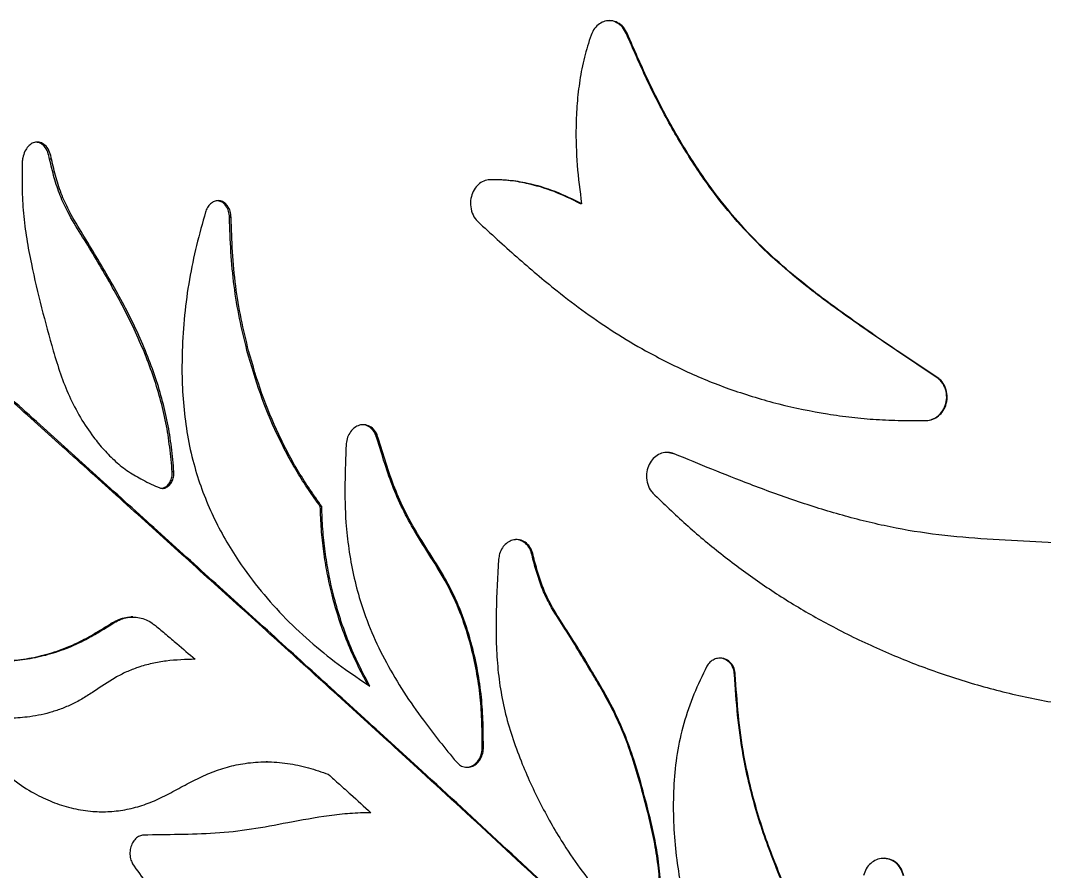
# Model space of a CAD drawing. Header units: millimetres. Extents: x 8 to 867, y 8 to 585.
# Drawn here: x 96.3 to 113.89, y 236.95 to 251.56 of the extents above; entities that cross this region are included whole.
import ezdxf

# ---------------------------------------------------------------- set-up
doc = ezdxf.new("R2010")
doc.units = ezdxf.units.MM
doc.layers.add('OUTLINE', color=7, linetype='Continuous', lineweight=25)

msp = doc.modelspace()

# ---------------------------------------------------------------- linework, layer by layer
at = {"layer": 'OUTLINE'}
for p, q in [((96.83141, 249.18197), (96.79887, 249.18197)), ((105.93839, 248.41719), (105.92029, 248.41719)), ((99.91677, 248.18241), (99.88914, 248.18241)), ((112.0307, 245.44296), (111.34626, 245.89615)), ((112.0391, 245.44296), (111.36061, 245.89283)), ((102.445, 244.3962), (102.42151, 244.3962)), ((107.51323, 244.12597), (107.41159, 244.148)), ((98.93553, 243.81332), (98.90655, 243.81332)), ((101.47296, 243.22133), (101.448, 243.22133)), ((105.11172, 242.35379), (105.09251, 242.35379)), ((97.88381, 241.21034), (97.85335, 241.21034)), ((98.23092, 241.32382), (98.19453, 241.32382)), ((108.57848, 240.33676), (108.56477, 240.33676)), ((104.25037, 239.06046), (104.22995, 239.06046)), ((100.54436, 238.83802), (100.51818, 238.83802))]:
    msp.add_line(p, q, dxfattribs=at)
for points, knots in [([(106.72477, 251.33617), (106.70446, 251.37506), (106.6638, 251.45295), (106.5626, 251.53203), (106.44921, 251.56719), (106.33786, 251.5574), (106.23915, 251.50982), (106.15293, 251.42843), (106.11852, 251.35337), (106.10018, 251.31338)], [0, 0, 0, 0, 0.15348415, 0.30735432, 0.45083345, 0.58306465, 0.71238042, 0.84673564, 1, 1, 1, 1]), ([(106.70789, 251.33617), (106.68755, 251.37525), (106.64681, 251.45351), (106.54564, 251.52968), (106.45763, 251.56461), (106.40963, 251.55887), (106.40031, 251.55776)], [0, 0, 0, 0, 0.31604047, 0.63285984, 0.92868451, 1, 1, 1, 1]), ([(106.10018, 251.31338), (106.05983, 251.18717), (105.97871, 250.93343), (105.90333, 250.53962), (105.85668, 250.14081), (105.83494, 249.65334), (105.85196, 249.07542), (105.90949, 248.63725), (105.93839, 248.41719)], [0, 0, 0, 0, 0.13608806, 0.27359228, 0.40960395, 0.54644259, 0.77221293, 1, 1, 1, 1]), ([(111.34626, 245.89615), (111.07642, 246.08071), (110.53682, 246.44979), (109.83375, 246.96577), (109.24682, 247.45882), (108.77376, 247.92214), (108.30515, 248.46388), (107.85786, 249.09266), (107.42807, 249.80606), (107.04715, 250.55688), (106.821, 251.07636), (106.70789, 251.33617)], [0, 0, 0, 0, 0.13448555, 0.26892839, 0.36014235, 0.45145639, 0.54260167, 0.65571608, 0.76887639, 0.88440655, 1, 1, 1, 1]), ([(111.36061, 245.89283), (111.09087, 246.07756), (110.55148, 246.44698), (109.8487, 246.96341), (109.26197, 247.45672), (108.7891, 247.92025), (108.3207, 248.46227), (107.87369, 249.09141), (107.44423, 249.80525), (107.06366, 250.55649), (106.83775, 251.07623), (106.72477, 251.33617)], [0, 0, 0, 0, 0.13447264, 0.26890273, 0.36010745, 0.45141168, 0.5425469, 0.6556742, 0.76884747, 0.8843922, 1, 1, 1, 1]), ([(96.83141, 249.18197), (96.82314, 249.22444), (96.80655, 249.30953), (96.74338, 249.40951), (96.66323, 249.46898), (96.57848, 249.48414), (96.49876, 249.46077), (96.42837, 249.40457), (96.3718, 249.31866), (96.33842, 249.22173), (96.33145, 249.15539), (96.32863, 249.1286)], [0, 0, 0, 0, 0.12979952, 0.2600181, 0.37876667, 0.48734063, 0.59005236, 0.69331799, 0.80252538, 0.92024603, 1, 1, 1, 1]), ([(96.79887, 249.18197), (96.79059, 249.22447), (96.774, 249.30962), (96.71081, 249.40851), (96.63395, 249.46899), (96.57939, 249.47371), (96.55522, 249.4758)], [0, 0, 0, 0, 0.274103423, 0.549069071, 0.800173195, 1, 1, 1, 1]), ([(96.32863, 249.1286), (96.32706, 248.98262), (96.32394, 248.69089), (96.34222, 248.2505), (96.4019, 247.81527), (96.50596, 247.27341), (96.657, 246.63045), (96.79322, 246.13891), (96.86142, 245.89283)], [0, 0, 0, 0, 0.1298124, 0.25941771, 0.39246765, 0.5256536, 0.76252243, 1, 1, 1, 1]), ([(98.41526, 245.89615), (98.35382, 246.03788), (98.23092, 246.3214), (98.02108, 246.7284), (97.79934, 247.12548), (97.5704, 247.51353), (97.33862, 247.89425), (97.12981, 248.23007), (96.97507, 248.55561), (96.87516, 248.86275), (96.82429, 249.07559), (96.79887, 249.18197)], [0, 0, 0, 0, 0.12424466, 0.24852311, 0.37377989, 0.49905462, 0.62242679, 0.74577414, 0.83018671, 0.91513119, 1, 1, 1, 1]), ([(98.4465, 245.89283), (98.38517, 246.03473), (98.26249, 246.31856), (98.05288, 246.72605), (97.83133, 247.1236), (97.60253, 247.5121), (97.37088, 247.89327), (97.16216, 248.22945), (97.00748, 248.55524), (96.90762, 248.86257), (96.85681, 249.07553), (96.83141, 249.18197)], [0, 0, 0, 0, 0.12424324, 0.24852083, 0.37378094, 0.49905849, 0.62243489, 0.74578589, 0.83019509, 0.9151352, 1, 1, 1, 1]), ([(104.3603, 248.82985), (104.32513, 248.82504), (104.25478, 248.8154), (104.1615, 248.75172), (104.08628, 248.65966), (104.03731, 248.53855), (104.02312, 248.39798), (104.05123, 248.25625), (104.10565, 248.16147), (104.14611, 248.12056), (104.15516, 248.11141)], [0, 0, 0, 0, 0.121332, 0.24274021, 0.368263177, 0.504726417, 0.651526261, 0.807091477, 0.956864855, 1, 1, 1, 1]), ([(105.92029, 248.41719), (105.77018, 248.49124), (105.46988, 248.63937), (105.04592, 248.76253), (104.66746, 248.8268), (104.44939, 248.82883), (104.3397, 248.82985)], [0, 0, 0, 0, 0.29948273, 0.59910043, 0.79833762, 1, 1, 1, 1]), ([(105.93839, 248.41719), (105.78831, 248.49133), (105.48809, 248.63965), (105.06452, 248.76275), (104.68686, 248.82683), (104.46959, 248.82884), (104.3603, 248.82985)], [0, 0, 0, 0, 0.299926957, 0.599990205, 0.798785852, 1, 1, 1, 1]), ([(99.91677, 248.18241), (99.91378, 248.21894), (99.90779, 248.29214), (99.86026, 248.38525), (99.79388, 248.44878), (99.71802, 248.47524), (99.644, 248.46856), (99.57677, 248.43325), (99.52012, 248.37312), (99.49167, 248.31612), (99.48063, 248.28297), (99.4793, 248.27898)], [0, 0, 0, 0, 0.14056193, 0.28170417, 0.413054, 0.53133388, 0.64229623, 0.75089114, 0.86345822, 0.98356801, 1, 1, 1, 1]), ([(99.88914, 248.18241), (99.88616, 248.21894), (99.88018, 248.29216), (99.8326, 248.38441), (99.76814, 248.44908), (99.7171, 248.46216), (99.6939, 248.46811)], [0, 0, 0, 0, 0.268850424, 0.53881355, 0.790306911, 1, 1, 1, 1]), ([(99.4793, 248.27898), (99.42555, 248.08767), (99.31809, 247.70526), (99.19333, 247.11357), (99.11042, 246.50748), (99.08777, 246.0977), (99.07645, 245.89283)], [0, 0, 0, 0, 0.24710748, 0.49393697, 0.74699155, 1, 1, 1, 1]), ([(100.18996, 245.89615), (100.14556, 246.07886), (100.05677, 246.44426), (99.96209, 247.01114), (99.90846, 247.59232), (99.89559, 247.98565), (99.88914, 248.18241)], [0, 0, 0, 0, 0.247101125, 0.49418298, 0.746958065, 1, 1, 1, 1]), ([(100.21791, 245.89283), (100.17346, 246.0758), (100.08456, 246.44174), (99.98979, 247.00945), (99.93609, 247.59147), (99.92321, 247.98536), (99.91677, 248.18241)], [0, 0, 0, 0, 0.24710083, 0.49418341, 0.74695742, 1, 1, 1, 1]), ([(104.15516, 248.11141), (104.37681, 247.90792), (104.82004, 247.50099), (105.43638, 246.97864), (106.00164, 246.54897), (106.50607, 246.20135), (106.85995, 245.99564), (107.03681, 245.89283)], [0, 0, 0, 0, 0.2486961, 0.49732631, 0.664885, 0.83252099, 1, 1, 1, 1]), ([(117.34956, 225.12804), (117.15937, 225.34379), (116.61439, 225.962), (115.67607, 226.9442), (114.45109, 228.17257), (113.10447, 229.45621), (111.65131, 230.80487), (110.1987, 232.13715), (108.76497, 233.46909), (107.35283, 234.80045), (105.94994, 236.11412), (104.56009, 237.40811), (103.28775, 238.57779), (102.13277, 239.6287), (101.0955, 240.56987), (100.07282, 241.49472), (99.06092, 242.40813), (98.06179, 243.30896), (97.07834, 244.19482), (96.11655, 245.06073), (95.49788, 245.61774), (95.18865, 245.89615)], [0, 0, 0, 0, 0.02647876, 0.07587288, 0.12521196, 0.18670983, 0.24824759, 0.30978944, 0.37129328, 0.43281491, 0.49437841, 0.55593429, 0.61744575, 0.66481135, 0.71220126, 0.75958892, 0.80695155, 0.85519982, 0.90348023, 0.95175676, 1, 1, 1, 1]), ([(119.85188, 222.05664), (119.52866, 222.48467), (118.88188, 223.34119), (117.85001, 224.57734), (116.78094, 225.78039), (115.67687, 226.94818), (114.45127, 228.17598), (113.10607, 229.46103), (111.6538, 230.81063), (110.20229, 232.14405), (108.76966, 233.47711), (107.35861, 234.80956), (105.95676, 236.12423), (104.56793, 237.41919), (103.29761, 238.58874), (102.14566, 239.63854), (101.11232, 240.57761), (100.09349, 241.50046), (99.0854, 242.4119), (98.09, 243.31082), (97.1102, 244.19484), (96.15191, 245.059), (95.53544, 245.61495), (95.2273, 245.89283)], [0, 0, 0, 0, 0.04402205, 0.08809099, 0.13218406, 0.17626853, 0.22030357, 0.27519056, 0.33011299, 0.38503914, 0.43993129, 0.49483961, 0.54978535, 0.60472431, 0.65962345, 0.70176878, 0.74393564, 0.78610045, 0.82824314, 0.8711701, 0.91412552, 0.95707755, 1, 1, 1, 1]), ([(96.86142, 245.89283), (96.90185, 245.7599), (96.98269, 245.49414), (97.13498, 245.10825), (97.3226, 244.74346), (97.52666, 244.43865), (97.73168, 244.19054), (97.93157, 243.98836), (98.15395, 243.81421), (98.40991, 243.6655), (98.59364, 243.58333), (98.69227, 243.53921)], [0, 0, 0, 0, 0.12469821, 0.24930139, 0.37849288, 0.50767452, 0.6008131, 0.69391698, 0.79076822, 0.88766921, 1, 1, 1, 1]), ([(98.90655, 243.81332), (98.89314, 243.95538), (98.86635, 244.23933), (98.80261, 244.6633), (98.70136, 245.07695), (98.57401, 245.49109), (98.46924, 245.7584), (98.41526, 245.89615)], [0, 0, 0, 0, 0.19511906, 0.39000802, 0.58909261, 0.78825462, 1, 1, 1, 1]), ([(98.93553, 243.81332), (98.92215, 243.95538), (98.89541, 244.23935), (98.83179, 244.66334), (98.73072, 245.07704), (98.60395, 245.48999), (98.49989, 245.75622), (98.4465, 245.89283)], [0, 0, 0, 0, 0.19548898, 0.3907476, 0.59019815, 0.78972786, 1, 1, 1, 1]), ([(99.07645, 245.89283), (99.07376, 245.72338), (99.06837, 245.38383), (99.10308, 244.87788), (99.17285, 244.3798), (99.28145, 243.90674), (99.42806, 243.46348), (99.60483, 243.04956), (99.81099, 242.65565), (100.08061, 242.2227), (100.4251, 241.76215), (100.85372, 241.28712), (101.31933, 240.85394), (101.80334, 240.47046), (102.141, 240.24468), (102.30316, 240.13625)], [0, 0, 0, 0, 0.06873213, 0.13773551, 0.20664191, 0.27524226, 0.33910148, 0.40320103, 0.46737983, 0.53134773, 0.62632036, 0.72162321, 0.81702107, 0.91212413, 1, 1, 1, 1]), ([(101.448, 243.22133), (101.37979, 243.31877), (101.2434, 243.51361), (101.0479, 243.81429), (100.86968, 244.12997), (100.65026, 244.57229), (100.40532, 245.15351), (100.26197, 245.64782), (100.18996, 245.89615)], [0, 0, 0, 0, 0.12248509, 0.24492906, 0.36827264, 0.49163564, 0.74461228, 1, 1, 1, 1]), ([(101.47296, 243.22133), (101.40492, 243.31869), (101.26886, 243.51337), (101.07383, 243.81378), (100.89605, 244.12912), (100.67718, 244.57091), (100.43285, 245.15135), (100.28978, 245.64489), (100.21791, 245.89283)], [0, 0, 0, 0, 0.12249431, 0.24494758, 0.36829736, 0.49166628, 0.744633, 1, 1, 1, 1]), ([(107.03681, 245.89283), (107.27601, 245.76733), (107.7544, 245.51634), (108.52154, 245.21252), (109.3235, 244.96951), (110.01754, 244.82696), (110.57874, 244.74969), (111.00141, 244.71043), (111.42829, 244.69554), (111.71483, 244.69582), (111.85812, 244.69596)], [0, 0, 0, 0, 0.16396286, 0.32791162, 0.49683118, 0.66574374, 0.74894208, 0.83213343, 0.91605266, 1, 1, 1, 1]), ([(111.84945, 244.69596), (111.88815, 244.70069), (111.96559, 244.71017), (112.06777, 244.77431), (112.14985, 244.86697), (112.2024, 244.98829), (112.21665, 245.12857), (112.18427, 245.26969), (112.11595, 245.37925), (112.05425, 245.42536), (112.0307, 245.44296)], [0, 0, 0, 0, 0.11681996, 0.23380174, 0.35264251, 0.48317631, 0.62180185, 0.76729076, 0.91118924, 1, 1, 1, 1]), ([(111.85812, 244.69596), (111.89671, 244.70068), (111.97394, 244.71014), (112.07585, 244.77413), (112.1578, 244.8666), (112.21038, 244.98779), (112.22479, 245.12811), (112.19256, 245.26943), (112.1243, 245.37917), (112.06261, 245.42536), (112.0391, 245.44296)], [0, 0, 0, 0, 0.11657548, 0.23331106, 0.35194345, 0.4824869, 0.62124687, 0.76704275, 0.91122605, 1, 1, 1, 1]), ([(102.445, 244.3962), (102.43158, 244.43288), (102.40471, 244.50635), (102.32708, 244.58543), (102.23532, 244.62575), (102.14186, 244.62588), (102.0556, 244.59143), (101.98122, 244.52676), (101.92412, 244.43508), (101.8996, 244.3491), (101.89518, 244.29758), (101.89409, 244.28494)], [0, 0, 0, 0, 0.13050678, 0.2614061, 0.38172429, 0.49346687, 0.60168844, 0.71267186, 0.83088231, 0.95851469, 1, 1, 1, 1]), ([(102.42151, 244.3962), (102.40808, 244.43298), (102.38119, 244.50665), (102.30346, 244.58394), (102.2259, 244.62322), (102.17808, 244.62067), (102.16286, 244.61986)], [0, 0, 0, 0, 0.297897194, 0.596683559, 0.871698917, 1, 1, 1, 1]), ([(104.22995, 239.06046), (104.22973, 239.20917), (104.22928, 239.50644), (104.20253, 239.95396), (104.13634, 240.39816), (104.0328, 240.86554), (103.88155, 241.34704), (103.66438, 241.83599), (103.38939, 242.29338), (103.11422, 242.71375), (102.8835, 243.12525), (102.70109, 243.53107), (102.55199, 243.95794), (102.46501, 244.25008), (102.42151, 244.3962)], [0, 0, 0, 0, 0.07612987, 0.15218668, 0.22975252, 0.30732365, 0.39988554, 0.49239576, 0.58852901, 0.6847677, 0.76265688, 0.84053837, 0.92023959, 1, 1, 1, 1]), ([(104.25037, 239.06046), (104.25015, 239.20917), (104.24972, 239.50644), (104.22303, 239.95395), (104.15696, 240.39816), (104.05354, 240.86582), (103.90232, 241.34786), (103.68501, 241.83759), (103.40974, 242.29567), (103.13483, 242.71643), (102.90488, 243.12793), (102.72336, 243.53302), (102.57494, 243.95896), (102.48832, 244.25042), (102.445, 244.3962)], [0, 0, 0, 0, 0.07614964, 0.15222592, 0.2298079, 0.30739433, 0.40011183, 0.49277767, 0.58906608, 0.6854597, 0.7631841, 0.84090037, 0.92042092, 1, 1, 1, 1]), ([(101.89409, 244.28494), (101.88476, 244.06175), (101.8661, 243.61563), (101.87767, 243.01582), (101.93398, 242.49132), (102.01531, 242.04263), (102.14136, 241.5608), (102.32635, 241.05533), (102.58007, 240.53017), (102.88041, 240.02882), (103.19172, 239.58248), (103.49731, 239.1873), (103.69078, 238.95238), (103.78755, 238.83488)], [0, 0, 0, 0, 0.10929079, 0.21845219, 0.2936999, 0.36906759, 0.44429496, 0.54209113, 0.63992697, 0.74106318, 0.84224323, 0.92108891, 1, 1, 1, 1]), ([(107.5287, 244.12597), (107.49314, 244.13655), (107.42199, 244.15772), (107.30999, 244.13949), (107.209, 244.08578), (107.12552, 243.99838), (107.06756, 243.88179), (107.0446, 243.74401), (107.06549, 243.60166), (107.1157, 243.50358), (107.15527, 243.45944), (107.16396, 243.44975)], [0, 0, 0, 0, 0.10932383, 0.21876758, 0.32630201, 0.43874094, 0.55970304, 0.68965563, 0.82636415, 0.96185596, 1, 1, 1, 1]), ([(123.10435, 239.27117), (122.93286, 239.41443), (122.58916, 239.70155), (122.0636, 240.12189), (121.52347, 240.52444), (120.96487, 240.89886), (120.38446, 241.2356), (119.75648, 241.53263), (119.08027, 241.7781), (118.36347, 241.98105), (117.63396, 242.14141), (116.89697, 242.27085), (116.15702, 242.37728), (115.38574, 242.48464), (114.57995, 242.56691), (113.74002, 242.61174), (112.90279, 242.65614), (112.06498, 242.72365), (111.23362, 242.85912), (110.41482, 243.06186), (109.61412, 243.31239), (108.86959, 243.58357), (108.17564, 243.85841), (107.74435, 244.03678), (107.5287, 244.12597)], [0, 0, 0, 0, 0.040024548, 0.08021892, 0.120401387, 0.160451403, 0.20033968, 0.240159442, 0.284330085, 0.328572503, 0.372969246, 0.417486611, 0.462007851, 0.506364808, 0.556587627, 0.606870093, 0.657159634, 0.70739204, 0.758567306, 0.80987973, 0.861287093, 0.912592116, 0.956294964, 1, 1, 1, 1]), ([(98.69227, 243.53921), (98.71185, 243.53512), (98.75101, 243.52694), (98.81085, 243.54628), (98.86359, 243.58711), (98.90529, 243.64795), (98.93347, 243.72608), (98.93482, 243.78339), (98.93553, 243.81332)], [0, 0, 0, 0, 0.15736347, 0.31484457, 0.470723097, 0.633300373, 0.808499526, 1, 1, 1, 1]), ([(98.72828, 243.53411), (98.74613, 243.53799), (98.78374, 243.54617), (98.83473, 243.5878), (98.87647, 243.64819), (98.90453, 243.72645), (98.90586, 243.78357), (98.90655, 243.81332)], [0, 0, 0, 0, 0.17091638, 0.36013426, 0.55732337, 0.76953147, 1, 1, 1, 1]), ([(107.16396, 243.44975), (107.35058, 243.26917), (107.72436, 242.90749), (108.32537, 242.40586), (108.95516, 241.93735), (109.61455, 241.5083), (110.33004, 241.10706), (111.10339, 240.73848), (111.93402, 240.40659), (112.79034, 240.13116), (113.66639, 239.91752), (114.53528, 239.77507), (115.39112, 239.70336), (116.22831, 239.6769), (117.06708, 239.6732), (117.85217, 239.67579), (118.58352, 239.65849), (119.25978, 239.60972), (119.93173, 239.52331), (120.59445, 239.39212), (121.28709, 239.19275), (122.002, 238.91666), (122.49594, 238.69724), (122.74298, 238.58751)], [0, 0, 0, 0, 0.04771817, 0.09557056, 0.14344759, 0.19126047, 0.2389453, 0.29241883, 0.34612769, 0.39986949, 0.45348755, 0.5068845, 0.55618861, 0.60556114, 0.65499693, 0.70438734, 0.74424562, 0.78424796, 0.82422491, 0.86408113, 0.90381659, 0.95189489, 1, 1, 1, 1]), ([(102.26648, 240.16148), (102.2049, 240.27568), (102.07697, 240.51292), (101.91039, 240.8904), (101.76508, 241.29089), (101.65233, 241.68641), (101.56672, 242.07309), (101.50535, 242.44968), (101.46419, 242.83287), (101.4534, 243.09184), (101.448, 243.22133)], [0, 0, 0, 0, 0.1246046, 0.25885888, 0.39259961, 0.52707117, 0.6443875, 0.7617026, 0.8808433, 1, 1, 1, 1]), ([(102.30316, 240.13625), (102.23712, 240.25882), (102.10475, 240.50445), (101.93432, 240.89069), (101.78932, 241.29133), (101.67676, 241.68688), (101.59135, 242.07352), (101.53014, 242.44999), (101.48909, 242.83304), (101.47833, 243.09189), (101.47296, 243.22133)], [0, 0, 0, 0, 0.13252689, 0.26559477, 0.39815542, 0.53143798, 0.64767484, 0.76391026, 0.88194596, 1, 1, 1, 1]), ([(105.11172, 242.35379), (105.10356, 242.39448), (105.08723, 242.47594), (105.01766, 242.57489), (104.92606, 242.63766), (104.82551, 242.65838), (104.72892, 242.64089), (104.64254, 242.5906), (104.5723, 242.51109), (104.52669, 242.4143), (104.5176, 242.34473), (104.51344, 242.31295)], [0, 0, 0, 0, 0.12533142, 0.25090235, 0.36884097, 0.47740796, 0.58013963, 0.68246883, 0.78955737, 0.90386858, 1, 1, 1, 1]), ([(105.09251, 242.35379), (105.08436, 242.39437), (105.06803, 242.47559), (104.9984, 242.57557), (104.90711, 242.63452), (104.83665, 242.65799), (104.80326, 242.65195), (104.80276, 242.65186)], [0, 0, 0, 0, 0.26135982, 0.52320776, 0.76946392, 0.99653709, 1, 1, 1, 1]), ([(104.51344, 242.31295), (104.49611, 242.01646), (104.47006, 241.57108), (104.46658, 240.97657), (104.48664, 240.53077), (104.53838, 240.08876), (104.62781, 239.65029), (104.75647, 239.21995), (104.95909, 238.6832), (105.25238, 238.05476), (105.61595, 237.42314), (105.98692, 236.89831), (106.34324, 236.46819), (106.6003, 236.19944), (106.7288, 236.0651)], [0, 0, 0, 0, 0.12695187, 0.19070654, 0.25443893, 0.31821553, 0.38197564, 0.44763425, 0.51331973, 0.63256197, 0.75180922, 0.83445888, 0.91725255, 1, 1, 1, 1]), ([(107.30161, 236.37497), (107.29476, 236.51692), (107.28108, 236.80089), (107.23533, 237.22427), (107.14328, 237.71003), (107.00235, 238.25431), (106.84421, 238.81783), (106.66454, 239.32476), (106.45891, 239.76797), (106.26109, 240.12018), (106.05429, 240.46467), (105.85874, 240.79434), (105.62043, 241.16839), (105.41278, 241.4859), (105.26573, 241.79004), (105.17054, 242.06868), (105.11852, 242.25875), (105.09251, 242.35379)], [0, 0, 0, 0, 0.064986, 0.12999889, 0.19488843, 0.29195734, 0.38902075, 0.46489911, 0.54077724, 0.61632623, 0.65408307, 0.72959481, 0.79650527, 0.86339426, 0.9087829, 0.95439246, 1, 1, 1, 1]), ([(107.31716, 236.37497), (107.31032, 236.51713), (107.29662, 236.8015), (107.25081, 237.22548), (107.15867, 237.71193), (107.01773, 238.25704), (106.85951, 238.82145), (106.67942, 239.32914), (106.47329, 239.773), (106.27513, 240.12579), (106.06811, 240.47092), (105.87305, 240.80052), (105.63543, 241.17358), (105.42919, 241.48973), (105.28351, 241.79268), (105.18917, 242.07005), (105.13753, 242.25921), (105.11172, 242.35379)], [0, 0, 0, 0, 0.065094793, 0.130216529, 0.195215356, 0.292446895, 0.389672377, 0.465698279, 0.541724872, 0.61741925, 0.655248879, 0.730906278, 0.797488671, 0.86404832, 0.909219972, 0.954610726, 1, 1, 1, 1]), ([(93.17568, 241.52414), (93.31404, 241.4376), (93.59078, 241.2645), (94.02657, 241.03078), (94.44461, 240.84847), (94.84164, 240.71664), (95.21196, 240.62672), (95.5932, 240.57211), (95.96813, 240.55899), (96.33415, 240.58722), (96.68779, 240.65304), (97.04097, 240.76034), (97.35828, 240.89933), (97.63705, 241.05766), (97.80154, 241.15944), (97.88381, 241.21034)], [0, 0, 0, 0, 0.10354664, 0.20711429, 0.31055786, 0.38883567, 0.46729687, 0.54565749, 0.623798, 0.69258294, 0.76166387, 0.83064643, 0.89929682, 0.94963604, 1, 1, 1, 1]), ([(95.96377, 240.56698), (96.07801, 240.57351), (96.30926, 240.58674), (96.66198, 240.65515), (97.01607, 240.76282), (97.33287, 240.9024), (97.60975, 241.05985), (97.77213, 241.16017), (97.85335, 241.21034)], [0, 0, 0, 0, 0.18069849, 0.3657741, 0.55058673, 0.73450893, 0.86722381, 1, 1, 1, 1]), ([(97.85335, 241.21034), (97.88939, 241.23259), (97.96146, 241.27707), (98.07793, 241.31244), (98.15885, 241.32759), (98.1994, 241.32348), (98.20056, 241.32336)], [0, 0, 0, 0, 0.33000255, 0.65993834, 0.99027914, 1, 1, 1, 1]), ([(97.88381, 241.21034), (97.91973, 241.2324), (97.99156, 241.27652), (98.10784, 241.3142), (98.22658, 241.3279), (98.34444, 241.31647), (98.45743, 241.27973), (98.54767, 241.23033), (98.59789, 241.19065), (98.61577, 241.17653)], [0, 0, 0, 0, 0.15352801, 0.30702458, 0.46071386, 0.61440547, 0.76540938, 0.91646267, 1, 1, 1, 1]), ([(98.61577, 241.17653), (98.67693, 241.12506), (98.79926, 241.02214), (99.02737, 240.82997), (99.19496, 240.68834), (99.30081, 240.59889)], [0, 0, 0, 0, 0.26923326, 0.53846539, 1, 1, 1, 1]), ([(99.30081, 240.59889), (99.1346, 240.59375), (98.88505, 240.58604), (98.558, 240.52858), (98.32876, 240.46604), (98.11749, 240.3833), (97.86106, 240.25091), (97.6194, 240.08263), (97.37548, 239.92636), (97.18808, 239.8241), (96.99615, 239.74317), (96.73749, 239.65905), (96.43565, 239.60184), (96.09555, 239.57949), (95.88874, 239.59142), (95.78531, 239.59738)], [0, 0, 0, 0, 0.13124538, 0.19704848, 0.26282625, 0.31848197, 0.37413394, 0.48502261, 0.54054688, 0.59603159, 0.65163538, 0.70724847, 0.81827875, 0.90912366, 1, 1, 1, 1]), ([(108.08831, 240.47866), (108.01168, 240.3195), (107.85826, 240.00089), (107.68377, 239.49851), (107.56971, 238.98182), (107.51831, 238.45874), (107.50804, 237.93603), (107.53865, 237.41474), (107.61295, 236.83269), (107.74641, 236.19471), (107.96124, 235.5127), (108.22706, 234.90138), (108.53245, 234.36412), (108.86531, 233.90073), (109.22569, 233.50167), (109.61062, 233.17454), (110.00615, 232.91287), (110.42469, 232.68753), (110.71774, 232.56531), (110.86395, 232.50434)], [0, 0, 0, 0, 0.05560674, 0.11131233, 0.16675476, 0.22142047, 0.27628063, 0.33120849, 0.38596582, 0.4616254, 0.53746604, 0.61306894, 0.67409264, 0.735264, 0.7962118, 0.84693857, 0.89793622, 0.94907703, 1, 1, 1, 1]), ([(108.57848, 240.33676), (108.57366, 240.37247), (108.56402, 240.44396), (108.50768, 240.53488), (108.42936, 240.59664), (108.34021, 240.62229), (108.25306, 240.61435), (108.17423, 240.57739), (108.12013, 240.5276), (108.09605, 240.49057), (108.08831, 240.47866)], [0, 0, 0, 0, 0.14984407, 0.29992729, 0.44249051, 0.57258149, 0.69486631, 0.81482427, 0.94048862, 1, 1, 1, 1]), ([(108.56477, 240.33676), (108.55995, 240.37239), (108.55031, 240.44369), (108.49399, 240.53519), (108.4158, 240.59468), (108.34708, 240.62036), (108.31012, 240.61594), (108.30308, 240.6151)], [0, 0, 0, 0, 0.24816282, 0.49671038, 0.73308413, 0.94916362, 1, 1, 1, 1]), ([(110.06955, 235.13947), (110.00241, 235.28319), (109.86816, 235.5706), (109.71124, 235.93503), (109.51167, 236.45369), (109.30068, 236.96731), (109.07375, 237.5604), (108.92789, 238.01516), (108.80782, 238.4782), (108.69478, 239.01813), (108.61068, 239.63868), (108.58008, 240.104), (108.56477, 240.33676)], [0, 0, 0, 0, 0.08759159, 0.17516365, 0.21894176, 0.39405689, 0.4817352, 0.56939596, 0.65709823, 0.74480562, 0.87235159, 1, 1, 1, 1]), ([(110.0808, 235.13947), (110.01375, 235.28324), (109.87966, 235.57073), (109.72296, 235.93526), (109.52368, 236.45404), (109.31295, 236.96778), (109.08637, 237.56102), (108.94077, 238.01587), (108.82093, 238.47897), (108.70814, 239.01881), (108.62426, 239.6391), (108.59375, 240.10414), (108.57848, 240.33676)], [0, 0, 0, 0, 0.08760577, 0.17519181, 0.21897685, 0.39411983, 0.48181163, 0.56948636, 0.65720202, 0.74492298, 0.87240995, 1, 1, 1, 1]), ([(95.6213, 239.0628), (95.71794, 238.95971), (95.91131, 238.75345), (96.22853, 238.48394), (96.55435, 238.27594), (96.8831, 238.12942), (97.20612, 238.0302), (97.52484, 237.98026), (97.83416, 237.97802), (98.12912, 238.01618), (98.42214, 238.09311), (98.70752, 238.21492), (98.98596, 238.36279), (99.26512, 238.51611), (99.55308, 238.64999), (99.85092, 238.75365), (100.17427, 238.82206), (100.52078, 238.84444), (100.88594, 238.82064), (101.2424, 238.7424), (101.47323, 238.66243), (101.5868, 238.62308)], [0, 0, 0, 0, 0.06567957, 0.13142138, 0.19688346, 0.25206541, 0.30736655, 0.36247087, 0.40947632, 0.45662259, 0.50361258, 0.55007625, 0.59668535, 0.64330504, 0.69006673, 0.73689098, 0.78354949, 0.83806728, 0.89276668, 0.94724401, 1, 1, 1, 1]), ([(103.78755, 238.83488), (103.80963, 238.81317), (103.85385, 238.76973), (103.94039, 238.74132), (104.02848, 238.74574), (104.11, 238.78209), (104.17855, 238.84565), (104.22876, 238.93318), (104.24749, 239.00928), (104.24994, 239.05281), (104.25037, 239.06046)], [0, 0, 0, 0, 0.13893406, 0.27811214, 0.41160305, 0.54165545, 0.67486009, 0.81533945, 0.96755668, 1, 1, 1, 1]), ([(103.95209, 238.74826), (103.97078, 238.74808), (104.01772, 238.74764), (104.08966, 238.78307), (104.15834, 238.8458), (104.20854, 238.93381), (104.22712, 239.0097), (104.22954, 239.05303), (104.22995, 239.06046)], [0, 0, 0, 0, 0.12786704, 0.32120514, 0.51913249, 0.72763656, 0.95327789, 1, 1, 1, 1]), ([(101.5868, 238.62308), (101.65068, 238.56616), (101.77844, 238.45233), (102.02251, 238.23321), (102.20269, 238.06953), (102.31898, 237.96389)], [0, 0, 0, 0, 0.26179063, 0.52358157, 1, 1, 1, 1]), ([(102.31898, 237.96389), (102.19881, 237.96129), (101.95844, 237.95607), (101.48038, 237.90042), (100.91536, 237.79689), (100.26479, 237.6707), (99.64018, 237.60133), (99.02145, 237.58883), (98.61618, 237.58236), (98.41343, 237.57912)], [0, 0, 0, 0, 0.0884851, 0.17700479, 0.35561742, 0.51556453, 0.67598393, 0.83790247, 1, 1, 1, 1]), ([(98.41343, 237.57912), (98.38902, 237.57535), (98.34022, 237.56781), (98.2741, 237.51913), (98.22094, 237.44798), (98.18605, 237.35577), (98.17568, 237.25173), (98.19017, 237.15807), (98.21449, 237.10818), (98.2242, 237.08828)], [0, 0, 0, 0, 0.1375622, 0.27495532, 0.41728492, 0.56773804, 0.72674689, 0.89096111, 1, 1, 1, 1]), ([(111.47432, 236.88095), (111.46105, 236.92469), (111.43448, 237.01231), (111.34402, 237.11351), (111.23163, 237.17329), (111.11252, 237.18753), (110.9993, 237.16068), (110.90075, 237.09775), (110.82073, 237.00358), (110.79495, 236.92427), (110.78165, 236.88334)], [0, 0, 0, 0, 0.13730864, 0.27503694, 0.40200347, 0.52124156, 0.63566949, 0.75101594, 0.87151873, 1, 1, 1, 1]), ([(111.46519, 236.88095), (111.45192, 236.92473), (111.42534, 237.01243), (111.33484, 237.11246), (111.22837, 237.17281), (111.15391, 237.17666), (111.12119, 237.17835)], [0, 0, 0, 0, 0.27360244, 0.5480291, 0.80135474, 1, 1, 1, 1]), ([(98.2242, 237.08828), (98.30295, 236.97489), (98.46056, 236.74796), (98.7297, 236.44293), (99.0606, 236.16301), (99.45965, 235.93233), (99.91494, 235.74045), (100.43556, 235.5864), (101.02059, 235.47145), (101.67018, 235.40674), (102.33228, 235.39879), (102.99017, 235.44268), (103.63893, 235.53778), (104.06503, 235.62598), (104.27813, 235.6701)], [0, 0, 0, 0, 0.06092778, 0.12193245, 0.18258756, 0.25966696, 0.33707474, 0.41436788, 0.51362499, 0.61322226, 0.71287881, 0.81221709, 0.90608544, 1, 1, 1, 1])]:
    msp.add_open_spline(points, degree=3, knots=knots, dxfattribs=at)

doc.saveas('drawing.dxf')
